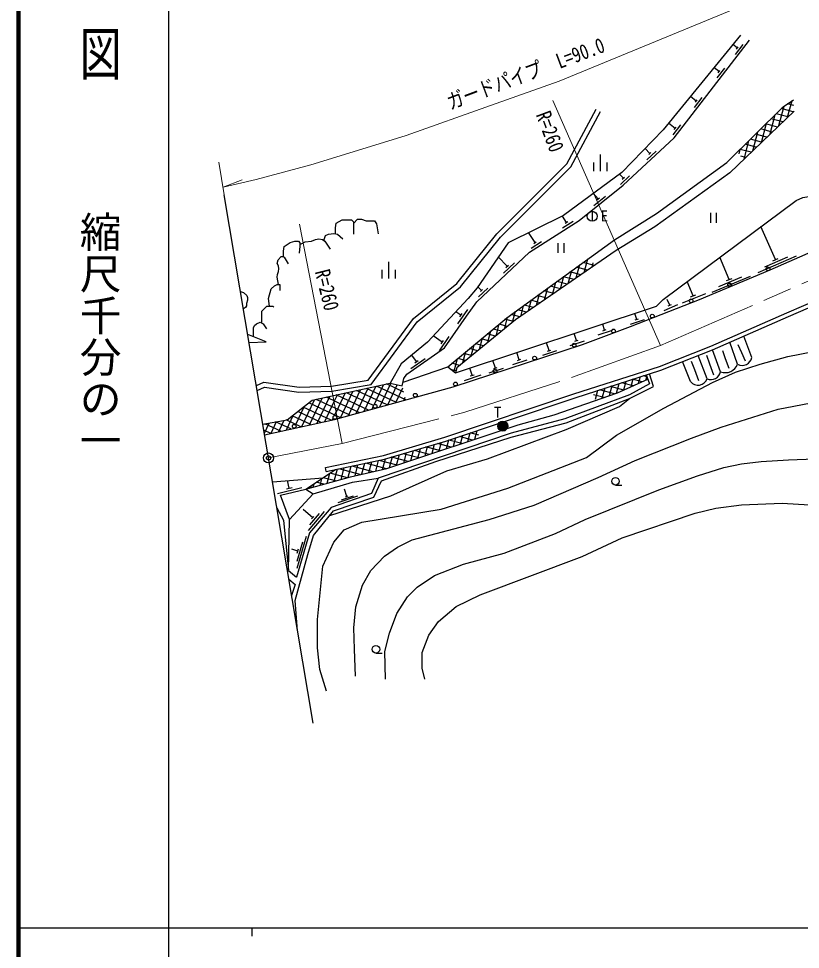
# Model space of a CAD drawing. Units: millimetres at full size, sheet at 1:1000; details may follow other scales. Extents: x 40000 to 680000, y 20000 to 380000.
# Drawn here: x 40000 to 133808, y 202409 to 314098 of the extents above; entities that cross this region are included whole.
import ezdxf
from ezdxf.enums import TextEntityAlignment as Align

# ---------------------------------------------------------------- set-up
doc = ezdxf.new("R2010")
doc.units = ezdxf.units.MM
doc.header["$LTSCALE"] = 1000
doc.header["$PDMODE"] = 32
doc.header["$PDSIZE"] = 500
doc.linetypes.add('CHAIN', pattern=[18.5, 12, -1.5, 3.5, -1.5])
doc.linetypes.add('DASHED', pattern=[7.5, 6, -1.5])
for name, color, linetype, lineweight in [('M-BGD', 7, 'Continuous', 25), ('M-BMK', 2, 'CHAIN', 13), ('M-BMK-OTRS', 5, 'Continuous', 25), ('M-BMK-SRVR', 3, 'Continuous', 25), ('M-STR-HTXT', 7, 'Continuous', 13), ('M-TTL', 2, 'Continuous', 140), ('M-TTL-BAND', 7, 'Continuous', 25)]:
    doc.layers.add(name, color=color, linetype=linetype, lineweight=lineweight)
doc.layers.add('M-OTRS', color=6, linetype='Continuous')
doc.styles.add('@ＭＳ ゴシック', font='')
doc.styles.add('ＭＳ ゴシック', font='')
doc.styles.get('@ＭＳ ゴシック').set_extended_font_data('@MS Gothic')
doc.styles.get('ＭＳ ゴシック').set_extended_font_data('MS Gothic')

msp = doc.modelspace()

# ---------------------------------------------------------------- hatches: boundary and pattern name
at = {"layer": 'M-BGD'}
msp.add_hatch(color=256, dxfattribs=at).paths.add_polyline_path([(97492, 265199, -0.41421), (98092, 265799, -0.41421), (98692, 265199, -1)])

# ---------------------------------------------------------------- linework, layer by layer
for p, q in [((126231, 310577), (125703, 310985)), ((126010, 309800), (126927, 310987)), ((126124, 310439), (126338, 310716)), ((124047, 307749), (123453, 308207)), ((123826, 306972), (124742, 308159)), ((123940, 307610), (124154, 307887)), ((121314, 304211), (120620, 304747)), ((121093, 303434), (122010, 304622)), ((121207, 304073), (121421, 304350)), ((132763, 304225), (132225, 302215)), ((133011, 303672), (132258, 303873)), ((132318, 302304), (130898, 302685)), ((131808, 303560), (131180, 301214)), ((132950, 302911), (131516, 303296)), ((130761, 302550), (130135, 300212)), ((131685, 301698), (130279, 302074)), ((118778, 300928), (117995, 301533)), ((118557, 300151), (119474, 301338)), ((118671, 300789), (118885, 301066)), ((128650, 300464), (128045, 298208)), ((130419, 300484), (129043, 300853)), ((129705, 301507), (129090, 299210)), ((131052, 301091), (129661, 301463)), ((127594, 299422), (127011, 297246)), ((129153, 299270), (127806, 299631)), ((129786, 299877), (128424, 300242)), ((115747, 297900), (115182, 298506)), ((126538, 298379), (126404, 297879)), ((127887, 298057), (126569, 298410)), ((128520, 298663), (127187, 299020)), ((109829, 295781), (109829, 297774)), ((115403, 297169), (116500, 298192)), ((115619, 297780), (115875, 298019)), ((127254, 297450), (126664, 297608)), ((109029, 295781), (109029, 296827)), ((110629, 295781), (110629, 296827)), ((112566, 294933), (112113, 295419)), ((112222, 294202), (113319, 295225)), ((112438, 294814), (112694, 295053)), ((109530, 292467), (109003, 293130)), ((109012, 291672), (110421, 292791)), ((109366, 292336), (109695, 292597)), ((105747, 289638), (105256, 290404)), ((108829, 290974), (108829, 289774)), ((123010, 290783), (123010, 289609)), ((123710, 290783), (123710, 289609)), ((105277, 288981), (106540, 289790)), ((105599, 289544), (105894, 289733)), ((101967, 287217), (101198, 288413)), ((130804, 285190), (129074, 289138)), ((101497, 286560), (102760, 287369)), ((101819, 287123), (102114, 287312)), ((104716, 287167), (104716, 285993)), ((105416, 287167), (105416, 285993)), ((84437, 282904), (84437, 284897)), ((98627, 284377), (97563, 285496)), ((109084, 284460), (107706, 284829)), ((108263, 285233), (107823, 283592)), ((108508, 285390), (108487, 285396)), ((125281, 282797), (124145, 285467)), ((128755, 283637), (133335, 285645)), ((129551, 284313), (132298, 285518)), ((130484, 285050), (131125, 285331)), ((83637, 282904), (83637, 283949)), ((85237, 282904), (85237, 283949)), ((98179, 283541), (99487, 284778)), ((98474, 284233), (98779, 284522)), ((106335, 283835), (105919, 282282)), ((107459, 283342), (106143, 283695)), ((107299, 284534), (106871, 282937)), ((108272, 283901), (106924, 284262)), ((108921, 284791), (108775, 284247)), ((105371, 283135), (104967, 281627)), ((106647, 282783), (105361, 283128)), ((123207, 281278), (127819, 283209)), ((124013, 281941), (126781, 283099)), ((124958, 282662), (125604, 282932)), ((95537, 281455), (95103, 281914)), ((95198, 280722), (96288, 281753)), ((95410, 281335), (95664, 281575)), ((103444, 281737), (103063, 280317)), ((105023, 281666), (103798, 281994)), ((104407, 282436), (104015, 280972)), ((105835, 282224), (104579, 282561)), ((120944, 280835), (120236, 282556)), ((102480, 281038), (102111, 279662)), ((103398, 280548), (102235, 280860)), ((104211, 281107), (103016, 281427)), ((118151, 279701), (117840, 280383)), ((119666, 279995), (122448, 281118)), ((120620, 280704), (121269, 280966)), ((100552, 279639), (100207, 278352)), ((101774, 279430), (100671, 279726)), ((101516, 280338), (101159, 279007)), ((102586, 279989), (101453, 280293)), ((117456, 279055), (119094, 279802)), ((117960, 279614), (118342, 279788)), ((93068, 278497), (92457, 278931)), ((92706, 277467), (93921, 279180)), ((92927, 278297), (93210, 278697)), ((98625, 278241), (98247, 276831)), ((100150, 278313), (99108, 278592)), ((99588, 278940), (99240, 277641)), ((100962, 278871), (99890, 279159)), ((114172, 277999), (113938, 278712)), ((97628, 277418), (97254, 276022)), ((98652, 277161), (97644, 277431)), ((99369, 277745), (98350, 278018)), ((110322, 276711), (110088, 277424)), ((113410, 277434), (115121, 277994)), ((113972, 277933), (114371, 278064)), ((90839, 275275), (89758, 276021)), ((90489, 274241), (91682, 275969)), ((97217, 275993), (96232, 276257)), ((96628, 276586), (96260, 275213)), ((97934, 276577), (96938, 276844)), ((106942, 275457), (106660, 276307)), ((109560, 276146), (111270, 276706)), ((110122, 276646), (110521, 276777)), ((127969, 273435), (127025, 276008)), ((90699, 275074), (90978, 275477)), ((94630, 274924), (94274, 273595)), ((95783, 274824), (94820, 275082)), ((95629, 275755), (95267, 274404)), ((96500, 275408), (95526, 275669)), ((103646, 274264), (103331, 275207)), ((106180, 274892), (107891, 275452)), ((106743, 275392), (107142, 275522)), ((126281, 272629), (125351, 275270)), ((87740, 272946), (87191, 273731)), ((93631, 274093), (93281, 272786)), ((94348, 273655), (93408, 273907)), ((95066, 274240), (94114, 274495)), ((100069, 273147), (99785, 274035)), ((102884, 273699), (104595, 274259)), ((103446, 274199), (103845, 274329)), ((122620, 270882), (121525, 273666)), ((124233, 271732), (123243, 274342)), ((127230, 273003), (126784, 274005)), ((87051, 272099), (88772, 273302)), ((87539, 272806), (87941, 273087)), ((92914, 272487), (91996, 272733)), ((92632, 273262), (92231, 271768)), ((93631, 273071), (92702, 273320)), ((97231, 272164), (96903, 273082)), ((99307, 272582), (101017, 273142)), ((99869, 273082), (100268, 273213)), ((120617, 270533), (119671, 272937)), ((123441, 271302), (122958, 272617)), ((125263, 272111), (124841, 273257)), ((91633, 272431), (91590, 272272)), ((92485, 271825), (91989, 271958)), ((94413, 271295), (94128, 272165)), ((96472, 271595), (98180, 272164)), ((97032, 272098), (97431, 272231)), ((121618, 270614), (121123, 271941)), ((83363, 267506), (84676, 270321)), ((93508, 270683), (95504, 271337)), ((94180, 271219), (94645, 271371)), ((112024, 270291), (111713, 269130)), ((113728, 270016), (112331, 270390)), ((112873, 270564), (112590, 269508)), ((113723, 270837), (113472, 269901)), ((114816, 270501), (113648, 270813)), ((114573, 271111), (114354, 270295)), ((115406, 271119), (114966, 271237)), ((115374, 271204), (115236, 270688)), ((78617, 266200), (80093, 269365)), ((82578, 267680), (79325, 269197)), ((79566, 266461), (81014, 269566)), ((80515, 266722), (81935, 269768)), ((84221, 267742), (80534, 269461)), ((81465, 266983), (82857, 269969)), ((85337, 268049), (81742, 269725)), ((82658, 267768), (83778, 270170)), ((86453, 268356), (82951, 269989)), ((86231, 269287), (84159, 270254)), ((84313, 267767), (85428, 270159)), ((85262, 268028), (86089, 269803)), ((109475, 269471), (109182, 268380)), ((111505, 269058), (109697, 269543)), ((110324, 269744), (110000, 268534)), ((111174, 270018), (110856, 268832)), ((112641, 269531), (111014, 269966)), ((73987, 265146), (75485, 268358)), ((74909, 265348), (76407, 268560)), ((77974, 267345), (75700, 268405)), ((75831, 265550), (77328, 268761)), ((76753, 265752), (77833, 268069)), ((77797, 268255), (76909, 268669)), ((80873, 266821), (77810, 268249)), ((77842, 268087), (78250, 268962)), ((78085, 266835), (79171, 269164)), ((81989, 267128), (78117, 268933)), ((86211, 268289), (86396, 268686)), ((110245, 268619), (108998, 268954)), ((73243, 265323), (74292, 267573)), ((76285, 265650), (73494, 266952)), ((77492, 265914), (74158, 267469)), ((78150, 266435), (74823, 267987)), ((79757, 266514), (77987, 267339)), ((82414, 267245), (82555, 267548)), ((83105, 267435), (82985, 267491)), ((71222, 264539), (71858, 265902)), ((73871, 265120), (72100, 265946)), ((72144, 264741), (72993, 266562)), ((75078, 265385), (72829, 266434)), ((77675, 265954), (77762, 266141)), ((77916, 266472), (78076, 266816)), ((78641, 266206), (78164, 266429)), ((70250, 264326), (69429, 264709)), ((69487, 264367), (70049, 265573)), ((71457, 264591), (69547, 265482)), ((70300, 264337), (70953, 265738)), ((72664, 264856), (70824, 265714)), ((73066, 264944), (73069, 264952)), ((92423, 263790), (92143, 262746)), ((94482, 263526), (92899, 263950)), ((93276, 264076), (92996, 263031)), ((94129, 264362), (93849, 263315)), ((95243, 264098), (94186, 264381)), ((94982, 264648), (94701, 263599)), ((88193, 262493), (87881, 261326)), ((89037, 262743), (88733, 261610)), ((90607, 262234), (88882, 262697)), ((89880, 262992), (89586, 261894)), ((91899, 262665), (90259, 263104)), ((90723, 263242), (90438, 262178)), ((91570, 263504), (91291, 262462)), ((93190, 263095), (91612, 263518)), ((84820, 261494), (84470, 260189)), ((86733, 260943), (84752, 261474)), ((85663, 261744), (85323, 260473)), ((88025, 261374), (86129, 261882)), ((86507, 261993), (86175, 260757)), ((87350, 262243), (87028, 261041)), ((89316, 261804), (87506, 262289)), ((79860, 260369), (79500, 259025)), ((82562, 259731), (80040, 260407)), ((80683, 260543), (80331, 259230)), ((81506, 260716), (81157, 259416)), ((84139, 260085), (81662, 260749)), ((82328, 260890), (81983, 259601)), ((83151, 261063), (82809, 259787)), ((85442, 260513), (83284, 261091)), ((83976, 261244), (83636, 259972)), ((74450, 257616), (78031, 259984)), ((76908, 259747), (76809, 260217)), ((77297, 259498), (76982, 258323)), ((79452, 259012), (77395, 259563)), ((78214, 260022), (77821, 258557)), ((80986, 259377), (78418, 260065)), ((79037, 260196), (78660, 258791)), ((70471, 258513), (76543, 259000)), ((72467, 257767), (72259, 258657)), ((75410, 258250), (75303, 257854)), ((76613, 258220), (75724, 258458)), ((76353, 258874), (76143, 258088)), ((78033, 258616), (76559, 259011)), ((111624, 258129), (112374, 258129)), ((71075, 257133), (73996, 257817)), ((72126, 257687), (72808, 257847)), ((74466, 257626), (74464, 257620)), ((75194, 257823), (74888, 257905)), ((79397, 256773), (79100, 257622)), ((78336, 256020), (80696, 256846)), ((78749, 256355), (80165, 256851)), ((79232, 256715), (79562, 256831)), ((75288, 254213), (74149, 255189)), ((74768, 252684), (76719, 254962)), ((74930, 253335), (76101, 254702)), ((72379, 247878), (72508, 254009)), ((75151, 254054), (75424, 254373)), ((73426, 248156), (74541, 251997)), ((73522, 250211), (72772, 250428)), ((73418, 248991), (74087, 251296)), ((73444, 249942), (73600, 250479)), ((82879, 237969), (83629, 237969))]:
    msp.add_line(p, q, dxfattribs=at)
at = {"layer": 'M-BGD', "linetype": 'DASHED'}
for p, q in [((126784, 274005), (126355, 274968)), ((122958, 272617), (122570, 273673)), ((124841, 273257), (124484, 274224)), ((121123, 271941), (120753, 272935))]:
    msp.add_line(p, q, dxfattribs=at)
at = {"layer": 'M-BGD'}
for points in [[(126626, 312117), (117353, 300746), (112381, 295617), (105391, 290470), (98735, 287205), (95030, 281808), (93934, 280524), (89082, 275292), (85909, 272674), (84571, 270344)], [(86135, 270465), (91514, 272332), (92437, 271606), (116553, 279576), (117342, 280400), (133291, 292280), (134098, 292647), (134807, 292752), (135501, 292747), (135765, 292638), (136328, 292136), (136872, 290571), (146799, 296217), (152619, 299021), (154572, 303145), (157161, 307372), (158346, 308900), (160174, 310355), (161392, 310940), (162632, 311400), (164535, 311640), (193206, 312028), (200923, 311007)], [(69307, 265438), (72233, 265970), (75228, 268302), (84571, 270344), (86027, 270030), (86243, 270901), (86601, 271417), (91117, 274577), (93748, 278388), (94994, 280116), (101293, 286073), (107248, 289888), (112559, 294106), (118666, 299801), (127702, 311500)], [(91514, 272332), (98567, 278199), (111485, 287571), (116561, 290708), (124984, 296845), (131727, 303503), (132968, 304368)], [(68528, 270068), (69412, 270481), (73672, 269870), (77529, 270005), (81959, 270728), (87398, 278131), (92592, 282329), (97390, 288271), (105796, 296657), (109312, 303219)], [(68632, 269454), (69504, 269861), (73639, 269268), (77588, 269406), (82298, 270175), (87835, 277713), (93019, 281902), (97836, 287869), (106283, 296295), (109841, 302935)], [(133052, 303009), (125326, 295601), (116324, 289115), (111715, 286270), (99607, 277939), (92569, 272206), (92437, 271606)], [(76809, 260217), (83774, 261685), (91140, 263866), (106617, 269056), (116913, 272368), (123058, 274785), (132199, 278811), (142372, 283208), (152622, 287611), (155817, 288691), (161020, 290214), (168135, 291706), (178784, 293752), (183873, 294427), (189558, 294973), (203822, 295948), (219064, 297222)], [(76908, 259747), (83892, 261219), (91284, 263408), (106766, 268600), (117075, 271915), (123243, 274342), (132391, 278372), (142562, 282768), (152793, 287162), (155962, 288233), (161137, 289749), (168229, 291235), (178860, 293278), (183928, 293950), (189597, 294494), (203859, 295470), (219117, 296745)], [(69520, 264166), (77920, 266008), (92159, 269926), (107662, 275002), (113442, 277133), (121698, 280383), (130195, 283941), (152915, 293900)], [(78034, 288267), (78034, 288992), (78121, 289538), (78828, 289956), (79947, 289956), (80172, 289725), (80172, 288241)], [(80172, 289532), (80662, 290040), (81132, 290040), (81685, 289834), (82713, 289834), (82945, 289481), (83125, 288275)], [(76613, 287481), (76828, 288077), (77195, 288244), (77812, 288315), (78256, 288219), (78886, 287673)], [(71795, 285517), (71795, 286195), (71870, 286752), (72221, 287011), (72601, 287227), (73161, 287386), (73596, 287386), (73740, 287175), (73740, 286788), (73668, 285949)], [(73740, 286981), (74374, 287329), (75128, 287384), (75606, 287593), (76032, 287686), (76479, 287585), (76748, 287376), (77387, 286416)], [(71191, 282193), (71034, 283058), (71054, 283385), (71193, 283763), (71244, 284084), (71165, 284443), (71014, 284713), (71125, 285149), (71523, 285555), (71710, 285555), (71881, 285479), (72353, 284678)], [(70086, 279594), (70004, 280502), (70318, 281672), (70686, 282035), (71021, 282193), (71361, 282193), (71361, 281480)], [(66634, 281336), (67001, 281216), (67375, 280854), (67469, 280616), (67469, 280324), (67336, 279925), (67336, 279614), (67242, 279442), (66984, 279254)], [(69166, 277572), (69166, 278978), (69804, 279594), (70502, 279594), (70641, 279470)], [(68178, 275914), (68171, 276996), (68290, 277292), (68538, 277485), (68969, 277662), (69363, 277481), (69750, 276866)], [(67659, 275242), (69721, 275304), (67501, 276183)], [(76929, 233401), (76133, 235987), (75874, 238582), (75874, 241978), (76524, 248383), (77843, 251283), (79047, 252772), (81167, 253661), (90706, 255236), (98696, 257746), (108141, 261451), (111735, 264111), (117408, 267365), (123245, 270424), (126029, 271681), (128975, 272651), (132310, 273565), (141951, 275431)], [(73473, 240651), (73183, 244288), (74713, 249784), (75367, 252078), (77789, 255029), (82633, 256658), (83532, 258653), (90062, 260963), (99084, 263874), (105722, 265589), (113308, 268513), (116195, 269954), (115706, 271475)], [(115320, 271351), (115715, 270276), (113290, 268948), (105545, 266064), (99093, 264354), (83127, 258960), (82359, 257119), (77507, 255421), (74901, 252378), (73364, 247082)], [(74450, 257616), (79833, 259118), (84202, 260100), (99953, 265349), (104272, 266539), (111854, 269180), (115518, 270814)], [(77342, 254485), (84647, 256851), (91380, 259843), (96271, 261281), (105722, 264790), (112099, 267567), (113308, 268513)], [(80431, 235207), (80297, 238428), (80211, 241010), (80457, 243506), (81252, 246130), (82252, 247891), (83905, 249587), (85449, 250674), (87233, 251544), (96467, 253977), (101857, 255707), (109530, 259026), (113979, 261075), (120744, 263748), (124302, 265078), (131132, 267249), (135951, 268143)], [(84033, 234823), (83949, 238146), (84502, 240355), (85400, 242702), (86666, 244705), (87838, 245873), (89894, 247291), (93370, 248623), (98246, 249963), (104414, 252308), (107980, 253980), (116831, 257543), (121465, 259235), (124635, 260222), (126727, 260678), (129090, 260962), (132397, 261157), (135531, 261254)], [(75345, 257079), (80077, 258489), (83127, 258960)], [(88747, 234829), (88443, 236169), (88443, 238025), (89234, 240126), (90391, 241739), (92492, 243535), (95384, 244965), (107620, 249564), (112410, 251799), (121182, 254763), (123654, 255356), (126751, 255760), (131609, 255940), (136218, 255670)], [(70994, 255398), (71797, 253913), (72379, 247878), (73364, 247082)], [(72435, 246825), (73171, 246183), (72762, 244878)]]:
    msp.add_lwpolyline(points, dxfattribs=at)
msp.add_lwpolyline([(72508, 254009), (71443, 256911), (74450, 257616), (75345, 257079)], close=True, dxfattribs=at)
for centre, radius in [((108829, 290374), 600), ((129926, 284072), 225), ((125314, 282141), 225), ((120694, 280230), 225), ((116042, 278398), 225), ((111373, 276610), 225), ((106670, 274914), 225), ((101918, 273358), 225), ((97166, 271802), 225), ((92415, 270246), 225), ((87598, 268904), 225), ((82778, 267578), 225), ((77957, 266252), 225), ((73074, 265176), 225), ((98092, 265199), 600), ((111624, 258579), 450), ((82879, 238419), 450)]:
    msp.add_circle(centre, radius, dxfattribs=at)
for centre, radius, start, end in [((124827, 273164), 1550, 247.46427, 339.83652), ((126839, 273632), 1147, 240.93325, 350.1077), ((123078, 271968), 1179, 247.13999, 348.4625), ((121517, 271288), 1175, 219.96092, 339.79416)]:
    msp.add_arc(centre, radius, start, end, dxfattribs=at)
at = {"layer": 'M-BMK'}
msp.add_lwpolyline([(69989, 261378), (78811, 263105), (93549, 266859), (106350, 271014), (117042, 274884), (152654, 290401), (159134, 292883), (164097, 294298), (171234, 295877), (176139, 296630), (179912, 297103), (202243, 298604), (218341, 300434)], dxfattribs=at)
at = {"layer": 'M-BMK-OTRS'}
msp.add_line((75338, 229557), (64685, 292933), dxfattribs=at)
at = {"layer": 'M-BMK-SRVR'}
msp.add_circle((69989, 261378), 600, dxfattribs=at)
at = {"layer": 'M-OTRS'}
msp.add_point((69989, 261378), dxfattribs=at)
at = {"layer": 'M-STR-HTXT'}
for p, q in [((104120, 304260), (117042, 274884)), ((64685, 292933), (64024, 296867)), ((64527, 293871), (66815, 294763)), ((78811, 263105), (73690, 289428))]:
    msp.add_line(p, q, dxfattribs=at)
msp.add_lwpolyline([(64527, 293871), (68504, 294811), (75072, 296566), (79092, 297788), (86486, 300083), (96606, 303667), (104851, 306578), (131380, 317540), (136045, 319634), (139980, 321163), (142731, 322332)], dxfattribs=at)
at = {"layer": 'M-TTL'}
msp.add_line((40000, 380000), (40000, 20000), dxfattribs=at)
at = {"layer": 'M-TTL-BAND'}
for p, q in [((58000, 370000), (58000, 20000)), ((40000, 205000), (579000, 205000)), ((68000, 205000), (68000, 204000))]:
    msp.add_line(p, q, dxfattribs=at)

# ---------------------------------------------------------------- texts
at = {"layer": 'M-BGD', "style": 'ＭＳ ゴシック'}
for s, p in [('E', (109838, 289365)), ('T', (97021, 265810))]:
    msp.add_text(s, height=1320, dxfattribs=at).set_placement(p, align=Align.BOTTOM_LEFT)
at = {"layer": 'M-STR-HTXT', "style": 'ＭＳ ゴシック', "width": 0.8}
for s, rotation, p in [('ガードパイプ\u3000L=90.0', 20.568, (101353, 306133)), ('R=260', 290.486, (102409, 300043)), ('R=260', 283.902, (75596, 281189))]:
    msp.add_text(s, height=1833, rotation=rotation, dxfattribs=at).set_placement(p, align=Align.BOTTOM_CENTER)
at = {"layer": 'M-TTL-BAND', "style": '@ＭＳ ゴシック', "width": 1.4}
msp.add_text('平  面  図', height=3666, rotation=270, dxfattribs=at).set_placement((49777, 306475), align=Align.MIDDLE_RIGHT)
at = {"layer": 'M-TTL-BAND', "style": '@ＭＳ ゴシック'}
msp.add_text('縮尺千分の一', height=3666, rotation=270, dxfattribs=at).set_placement((49777, 261030), align=Align.MIDDLE_RIGHT)

doc.saveas('drawing.dxf')
